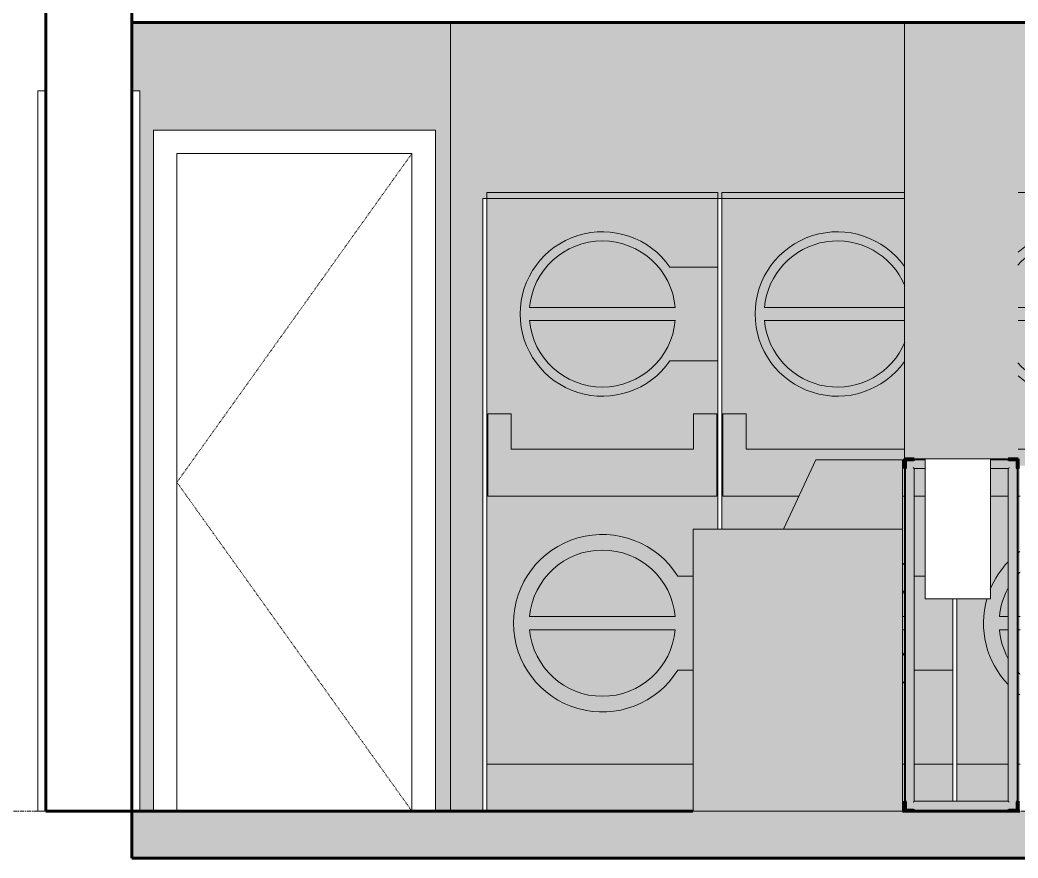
# Model space of a CAD drawing. Header units: inches. Extents: x -13428 to -11666, y -86 to 290.
# Drawn here: x -13325.9 to -13198.4, y -6 to 101.1 of the extents above; entities that cross this region are included whole.
import ezdxf

# ---------------------------------------------------------------- set-up
doc = ezdxf.new("R2010")
doc.units = ezdxf.units.IN
doc.header["$MEASUREMENT"] = 0
doc.linetypes.add('Dash 1_16_', pattern=[0.125, 0.0625, -0.0625])
doc.linetypes.add('Grid Line 1_2_', pattern=[0.875, 0.5, -0.125, 0.125, -0.125])
for name, color, linetype, lineweight in [('A-CLNG-1', 13, 'Continuous', 60), ('A-DOOR', 31, 'Continuous', 18), ('A-DOOR-3', 31, 'Dash 1_16_', 9), ('A-DOOR-FRAM', 31, 'Continuous', 9), ('A-FLOR-1', 192, 'Continuous', 60), ('A-FLOR-LEVL-1', 51, 'Grid Line 1_2_', 9), ('A-FLOR-PATT-1', 8, 'Continuous', 9), ('A-WALL-1', 113, 'Continuous', 60), ('I-WALL', 2, 'Continuous', 18), ('M-EQPM', 50, 'Continuous', 9), ('S-BEAM', 12, 'Continuous', 9), ('S-BEAM-1', 12, 'Continuous', 60)]:
    doc.layers.add(name, color=color, linetype=linetype, lineweight=lineweight)

# ---------------------------------------------------------------- blocks, each defined once
blk = doc.blocks.new('Single-Flush1 - Existing 39_ x 83_-865413-BUILDING SECTION - EAST_WEST')
at = {"layer": 'A-DOOR-FRAM'}
for p, q in [((-13323.56, 0), (-13323.56, 92)), ((-13323.56, 92), (-13322.56, 92)), ((-13311.56, 92), (-13310.56, 92)), ((-13310.56, 92), (-13310.56, 0)), ((-13322.56, 0), (-13323.56, 0))]:
    blk.add_line(p, q, dxfattribs=at)
blk = doc.blocks.new('_Front Washer - MAT12-877467-BUILDING SECTION - EAST_WEST')
at = {"layer": 'M-EQPM'}
for points in [[(-13213.18, 36), (-13213.18, 44.88), (-13224.24, 44.88), (-13228.38, 36), (-13215.62, 36)], [(-13239.93, 0), (-13213.18, 0), (-13213.18, 36), (-13239.93, 36), (-13239.93, 9.9)]]:
    blk.add_hatch(color=256, dxfattribs=at).paths.add_polyline_path(points, flags=0)
for p, q in [((-13224.24, 44.88), (-13228.38, 36)), ((-13213.18, 44.88), (-13224.24, 44.88)), ((-13213.18, 36), (-13213.18, 44.88)), ((-13239.93, 36), (-13213.18, 36)), ((-13239.93, 36), (-13239.93, 0)), ((-13228.38, 36), (-13213.18, 36)), ((-13213.18, 0), (-13213.18, 36)), ((-13213.18, 0), (-13239.93, 0))]:
    blk.add_line(p, q, dxfattribs=at)
blk = doc.blocks.new('_Stacked Dryer - D3-880943-BUILDING SECTION - EAST_WEST')
at = {"layer": 'M-EQPM'}
h = blk.add_hatch(color=256, dxfattribs=at)
h.paths.add_polyline_path([(-13248.47, 6), (-13239.93, 6), (-13239.93, 18), (-13241.88, 18), (-13243.32, 16.15), (-13245.1, 14.64), (-13247.16, 13.52), (-13249.4, 12.86), (-13251.73, 12.66), (-13254.06, 12.95), (-13256.27, 13.71), (-13258.28, 14.91), (-13260, 16.49), (-13261.39, 18.46), (-13262.3, 20.54), (-13262.78, 22.83), (-13262.78, 25.17), (-13262.3, 27.46), (-13261.36, 29.6), (-13260, 31.51), (-13258.28, 33.09), (-13256.27, 34.29), (-13254.06, 35.05), (-13251.73, 35.34), (-13249.4, 35.14), (-13247.16, 34.48), (-13245.1, 33.36), (-13243.32, 31.85), (-13241.88, 30), (-13239.93, 30), (-13239.93, 36), (-13236.75, 36), (-13236.75, 57.5), (-13242.88, 57.5), (-13244.33, 55.83), (-13246.1, 54.49), (-13248.11, 53.56), (-13250.26, 53.07), (-13252.57, 53.06), (-13254.65, 53.48), (-13256.68, 54.36), (-13258.48, 55.65), (-13259.97, 57.28), (-13261.09, 59.19), (-13261.77, 61.3), (-13262.01, 63.5), (-13261.77, 65.7), (-13261.06, 67.85), (-13259.97, 69.72), (-13258.47, 71.36), (-13256.68, 72.64), (-13254.64, 73.52), (-13252.48, 73.96), (-13250.26, 73.93), (-13248.11, 73.44), (-13246.1, 72.51), (-13244.33, 71.17), (-13242.88, 69.5), (-13236.75, 69.5), (-13236.75, 79), (-13266.25, 79), (-13266.25, 6)], flags=0)
h.paths.add_polyline_path([(-13242.64, 24.85), (-13242.2, 24.85), (-13242.64, 26.93), (-13243.52, 28.85), (-13244.83, 30.53), (-13246.47, 31.87), (-13248.47, 32.82), (-13250.44, 33.28), (-13252.56, 33.28), (-13254.63, 32.8), (-13256.54, 31.87), (-13258.18, 30.53), (-13259.48, 28.85), (-13260.37, 26.93), (-13260.8, 24.85), (-13244.59, 24.85)], flags=0)
h.paths.add_polyline_path([(-13242.64, 40.24), (-13266.13, 40.24), (-13266.13, 50.75), (-13263.13, 50.75), (-13263.13, 46.24), (-13239.88, 46.24), (-13239.88, 50.75), (-13236.88, 50.75), (-13236.88, 40.24), (-13242.2, 40.24)], flags=0)
h = blk.add_hatch(color=256, dxfattribs=at)
h.paths.add_polyline_path([(-13252.48, 53.04), (-13250.26, 53.07), (-13248.11, 53.56), (-13246.1, 54.49), (-13244.33, 55.83), (-13242.88, 57.5), (-13236.75, 57.5), (-13236.75, 69.5), (-13242.88, 69.5), (-13244.33, 71.17), (-13246.1, 72.51), (-13248.11, 73.44), (-13250.26, 73.93), (-13252.48, 73.96), (-13254.65, 73.52), (-13256.68, 72.64), (-13258.48, 71.35), (-13259.97, 69.72), (-13261.09, 67.81), (-13261.77, 65.7), (-13262.01, 63.5), (-13261.77, 61.3), (-13261.09, 59.19), (-13259.97, 57.28), (-13258.48, 55.65), (-13256.68, 54.36), (-13254.65, 53.48)], flags=0)
h.paths.add_polyline_path([(-13250.44, 54.22), (-13252.57, 54.22), (-13254.64, 54.7), (-13256.55, 55.64), (-13258.2, 56.99), (-13259.5, 58.67), (-13260.38, 60.61), (-13260.81, 62.69), (-13242.2, 62.69), (-13242.62, 60.61), (-13243.51, 58.67), (-13244.81, 56.99), (-13246.46, 55.64), (-13248.37, 54.7), (-13248.47, 54.68)], flags=0)
h.paths.add_polyline_path([(-13248.47, 64.31), (-13260.81, 64.31), (-13260.38, 66.39), (-13259.5, 68.33), (-13258.2, 70.01), (-13256.55, 71.36), (-13254.64, 72.3), (-13252.57, 72.78), (-13250.44, 72.78), (-13248.37, 72.3), (-13246.46, 71.36), (-13244.81, 70.01), (-13243.51, 68.33), (-13242.62, 66.39), (-13242.2, 64.31)], flags=0)
for points in [[(-13260.38, 64.31), (-13242.2, 64.31), (-13242.62, 66.39), (-13243.51, 68.33), (-13244.81, 70.01), (-13246.46, 71.36), (-13248.37, 72.3), (-13250.44, 72.78), (-13252.57, 72.78), (-13254.65, 72.29), (-13256.56, 71.35), (-13258.2, 70.01), (-13259.5, 68.33), (-13260.38, 66.39), (-13260.81, 64.31)], [(-13252.57, 54.22), (-13250.44, 54.22), (-13248.37, 54.7), (-13246.46, 55.64), (-13244.81, 56.99), (-13243.51, 58.67), (-13242.62, 60.61), (-13242.2, 62.69), (-13260.81, 62.69), (-13260.38, 60.61), (-13259.5, 58.67), (-13258.2, 56.99), (-13256.55, 55.64), (-13254.64, 54.7), (-13253.16, 54.36)], [(-13236.88, 40.24), (-13236.88, 50.75), (-13239.88, 50.75), (-13239.88, 46.24), (-13263.13, 46.24), (-13263.13, 50.75), (-13266.13, 50.75), (-13266.13, 40.24), (-13248.47, 40.24)], [(-13250.44, 14.72), (-13248.38, 15.2), (-13246.45, 16.15), (-13244.83, 17.47), (-13243.52, 19.15), (-13242.64, 21.07), (-13242.2, 23.15), (-13260.8, 23.15), (-13260.37, 21.07), (-13259.48, 19.15), (-13258.18, 17.47), (-13256.54, 16.13), (-13254.63, 15.2), (-13252.56, 14.72), (-13251.73, 14.72)], [(-13248.47, 0), (-13239.93, 0), (-13239.93, 6), (-13266.25, 6), (-13266.25, 0)]]:
    blk.add_hatch(color=256, dxfattribs=at).paths.add_polyline_path(points, flags=0)
h = blk.add_hatch(color=256, dxfattribs=at)
h.paths.add_polyline_path([(-13251.73, 12.66), (-13249.4, 12.86), (-13247.16, 13.52), (-13245.1, 14.64), (-13243.32, 16.15), (-13241.88, 18), (-13239.93, 18), (-13239.93, 30), (-13241.88, 30), (-13243.32, 31.85), (-13245.1, 33.36), (-13247.16, 34.48), (-13249.4, 35.14), (-13251.73, 35.34), (-13254.06, 35.05), (-13256.27, 34.29), (-13258.28, 33.09), (-13260, 31.51), (-13261.36, 29.6), (-13262.3, 27.46), (-13262.78, 25.17), (-13262.78, 22.83), (-13262.3, 20.54), (-13261.36, 18.4), (-13260, 16.49), (-13258.28, 14.91), (-13256.27, 13.71), (-13254.06, 12.95)], flags=0)
h.paths.add_polyline_path([(-13252.56, 14.72), (-13254.63, 15.2), (-13256.54, 16.13), (-13258.18, 17.47), (-13259.48, 19.15), (-13260.37, 21.07), (-13260.8, 23.15), (-13242.2, 23.15), (-13242.64, 21.07), (-13243.52, 19.15), (-13244.83, 17.47), (-13246.47, 16.13), (-13248.47, 15.18), (-13250.44, 14.72)], flags=0)
h.paths.add_polyline_path([(-13242.2, 24.85), (-13260.8, 24.85), (-13260.37, 26.93), (-13259.48, 28.85), (-13258.18, 30.53), (-13256.54, 31.87), (-13254.63, 32.8), (-13252.56, 33.28), (-13250.44, 33.28), (-13248.38, 32.8), (-13246.47, 31.87), (-13244.83, 30.53), (-13243.52, 28.85), (-13242.64, 26.93), (-13242.42, 25.9)], flags=0)
for p, q in [((-13266.25, 79), (-13236.75, 79)), ((-13266.25, 0), (-13266.25, 79)), ((-13236.75, 79), (-13236.75, 69.5)), ((-13236.75, 69.5), (-13242.88, 69.5)), ((-13236.75, 57.5), (-13236.75, 69.5)), ((-13242.2, 64.31), (-13260.81, 64.31)), ((-13260.81, 62.69), (-13242.2, 62.69)), ((-13242.88, 57.5), (-13236.75, 57.5)), ((-13236.75, 57.5), (-13236.75, 36)), ((-13266.13, 40.24), (-13266.13, 50.75)), ((-13266.13, 50.75), (-13263.13, 50.75)), ((-13263.13, 50.75), (-13263.13, 46.24)), ((-13239.88, 46.24), (-13239.88, 50.75)), ((-13239.88, 50.75), (-13236.88, 50.75)), ((-13236.88, 50.75), (-13236.88, 40.24)), ((-13263.13, 46.24), (-13239.88, 46.24)), ((-13236.88, 40.24), (-13266.13, 40.24)), ((-13239.93, 30), (-13241.88, 30)), ((-13242.2, 24.85), (-13260.8, 24.85)), ((-13260.8, 23.15), (-13242.2, 23.15)), ((-13241.88, 18), (-13239.93, 18)), ((-13266.25, 6), (-13239.93, 6))]:
    blk.add_line(p, q, dxfattribs=at)
for centre, radius, start, end in [((-13251.5, 63.5), 10.5, 34.8323, 325.1677), ((-13251.5, 63.5), 9.34, 4.9691, 175.0309), ((-13251.5, 63.5), 9.34, 184.9691, 355.0309), ((-13251.5, 24), 11.34, 31.9452, 328.0548), ((-13251.5, 24), 9.34, 5.2375, 174.7625), ((-13251.5, 24), 9.34, 185.2375, 354.7625)]:
    blk.add_arc(centre, radius, start, end, dxfattribs=at)
blk = doc.blocks.new('_Stacked Dryer - D3-V6-BUILDING SECTION - EAST_WEST')
at = {"layer": 'M-EQPM'}
h = blk.add_hatch(color=256, dxfattribs=at)
h.paths.add_polyline_path([(-13212.93, 6), (-13212.93, 16.65), (-13213.18, 16.33), (-13213.18, 6)], flags=0)
h.paths.add_polyline_path([(-13211.68, 6), (-13206.75, 6), (-13206.75, 18), (-13211.68, 18), (-13211.68, 9.14)], flags=0)
h.paths.add_polyline_path([(-13212.93, 24.85), (-13212.93, 27.57), (-13213.18, 28.11), (-13213.18, 24.85)], flags=0)
h.paths.add_polyline_path([(-13211.68, 30), (-13210.31, 30), (-13210.31, 40.24), (-13211.68, 40.24), (-13211.68, 33.9)], flags=0)
h.paths.add_polyline_path([(-13212.93, 31.35), (-13212.93, 40.24), (-13213.18, 40.24), (-13213.18, 31.67)], flags=0)
h.paths.add_polyline_path([(-13228.38, 36), (-13226.4, 40.24), (-13236.13, 40.24), (-13236.13, 50.75), (-13233.13, 50.75), (-13233.13, 46.24), (-13212.93, 46.24), (-13212.94, 57.43), (-13214.33, 55.83), (-13216.1, 54.49), (-13218.11, 53.56), (-13220.26, 53.07), (-13222.57, 53.06), (-13224.65, 53.48), (-13226.68, 54.36), (-13228.48, 55.65), (-13229.97, 57.28), (-13231.09, 59.19), (-13231.77, 61.3), (-13232.01, 63.5), (-13231.77, 65.7), (-13231.06, 67.85), (-13229.97, 69.72), (-13228.47, 71.36), (-13226.68, 72.64), (-13224.64, 73.52), (-13222.48, 73.96), (-13220.26, 73.93), (-13218.11, 73.44), (-13216.1, 72.51), (-13214.33, 71.17), (-13212.93, 69.56), (-13212.93, 79), (-13236.25, 79), (-13236.25, 36), (-13230.19, 36)], flags=0)
for points in [[(-13222.48, 53.04), (-13220.26, 53.07), (-13218.11, 53.56), (-13216.1, 54.49), (-13214.33, 55.83), (-13212.93, 57.44), (-13212.93, 59.93), (-13213.51, 58.67), (-13214.81, 56.99), (-13216.46, 55.64), (-13218.37, 54.7), (-13220.44, 54.22), (-13222.57, 54.22), (-13224.64, 54.7), (-13226.55, 55.64), (-13228.2, 56.99), (-13229.5, 58.67), (-13230.38, 60.61), (-13230.81, 62.69), (-13212.93, 62.69), (-13212.93, 64.31), (-13230.81, 64.31), (-13230.38, 66.39), (-13229.5, 68.33), (-13228.2, 70.01), (-13226.55, 71.36), (-13224.64, 72.3), (-13222.57, 72.78), (-13220.44, 72.78), (-13218.37, 72.3), (-13216.46, 71.36), (-13214.81, 70.01), (-13213.51, 68.33), (-13212.93, 67.07), (-13212.93, 69.56), (-13214.33, 71.17), (-13216.1, 72.51), (-13218.11, 73.44), (-13220.26, 73.93), (-13222.48, 73.96), (-13224.65, 73.52), (-13226.68, 72.64), (-13228.48, 71.35), (-13229.97, 69.72), (-13231.09, 67.81), (-13231.77, 65.7), (-13232.01, 63.5), (-13231.77, 61.3), (-13231.09, 59.19), (-13229.97, 57.28), (-13228.48, 55.65), (-13226.68, 54.36), (-13224.65, 53.48)], [(-13212.93, 64.31), (-13212.93, 67.07), (-13213.51, 68.33), (-13214.81, 70.01), (-13216.46, 71.36), (-13218.37, 72.3), (-13220.44, 72.78), (-13222.57, 72.78), (-13224.65, 72.29), (-13226.56, 71.35), (-13228.2, 70.01), (-13229.5, 68.33), (-13230.38, 66.39), (-13230.81, 64.31), (-13222.19, 64.31)], [(-13222.57, 54.22), (-13220.44, 54.22), (-13218.37, 54.7), (-13216.46, 55.64), (-13214.81, 56.99), (-13213.51, 58.67), (-13212.93, 59.93), (-13212.93, 62.69), (-13230.81, 62.69), (-13230.38, 60.61), (-13229.5, 58.67), (-13228.2, 56.99), (-13226.55, 55.64), (-13224.64, 54.7), (-13223.16, 54.36)], [(-13213.18, 19.89), (-13212.93, 20.43), (-13212.93, 23.15), (-13213.18, 23.15), (-13213.18, 19.9)]]:
    blk.add_hatch(color=256, dxfattribs=at).paths.add_polyline_path(points, flags=0)
h = blk.add_hatch(color=256, dxfattribs=at)
h.paths.add_polyline_path([(-13212.93, 43.75), (-13212.87, 43.77), (-13212.92, 43.75)], flags=0)
h.paths.add_polyline_path([(-13236.13, 40.24), (-13226.4, 40.24), (-13224.24, 44.87), (-13213.18, 44.86), (-13213.18, 40.24), (-13212.93, 40.24), (-13212.93, 46.24), (-13233.13, 46.24), (-13233.13, 50.75), (-13236.13, 50.75), (-13236.13, 41.9)], flags=0)
h.paths.add_polyline_path([(-13210.31, 40.24), (-13210.31, 43.75), (-13211.68, 43.75), (-13211.68, 40.24)], flags=0)
h.paths.add_polyline_path([(-13212.84, 43.79), (-13212.81, 43.85), (-13212.83, 43.82), (-13212.84, 43.8)], flags=0)
h.paths.add_polyline_path([(-13211.81, 44.87), (-13211.74, 44.9), (-13211.78, 44.88), (-13211.8, 44.88)], flags=0)
h.paths.add_polyline_path([(-13211.72, 44.91), (-13211.69, 44.97), (-13211.71, 44.94), (-13211.72, 44.91)], flags=0)
h = blk.add_hatch(color=256, dxfattribs=at)
h.paths.add_polyline_path([(-13213.18, 16.33), (-13212.93, 16.65), (-13212.93, 20.43), (-13213.18, 19.89), (-13213.18, 17.77)], flags=0)
h.paths.add_polyline_path([(-13209.06, 18), (-13206.75, 18), (-13206.75, 27.1), (-13210.31, 27.1), (-13210.31, 30), (-13211.68, 30), (-13211.68, 18)], flags=0)
h.paths.add_polyline_path([(-13213.18, 23.15), (-13212.93, 23.15), (-13212.93, 24.85), (-13213.18, 24.85), (-13213.18, 23.24)], flags=0)
h.paths.add_polyline_path([(-13212.93, 27.57), (-13212.93, 31.35), (-13213.18, 31.67), (-13213.18, 28.11)], flags=0)
h = blk.add_hatch(color=256, dxfattribs=at)
h.paths.add_polyline_path([(-13213.18, 0), (-13212.93, 0), (-13212.93, 6), (-13213.18, 6), (-13213.18, 0.12)], flags=0)
h.paths.add_polyline_path([(-13211.68, 0), (-13211.7, 0.06), (-13211.69, 0.01)], flags=0)
h.paths.add_polyline_path([(-13211.72, 0.09), (-13211.78, 0.12), (-13211.75, 0.1), (-13211.74, 0.1)], flags=0)
h.paths.add_polyline_path([(-13212.81, 1.12), (-13212.83, 1.2), (-13212.82, 1.15), (-13212.81, 1.13)], flags=0)
h.paths.add_polyline_path([(-13211.68, 1.25), (-13206.75, 1.25), (-13206.75, 6), (-13211.68, 6), (-13211.68, 1.9)], flags=0)
for p, q in [((-13236.25, 79), (-13212.93, 79)), ((-13236.25, 36), (-13236.25, 79)), ((-13212.93, 64.31), (-13230.81, 64.31)), ((-13230.81, 62.69), (-13212.93, 62.69)), ((-13236.13, 40.24), (-13236.13, 50.75)), ((-13236.13, 50.75), (-13233.13, 50.75)), ((-13233.13, 50.75), (-13233.13, 46.24)), ((-13233.13, 46.24), (-13212.93, 46.24)), ((-13226.4, 40.24), (-13236.13, 40.24)), ((-13212.93, 40.24), (-13213.18, 40.24)), ((-13210.31, 40.24), (-13211.69, 40.24)), ((-13210.31, 30), (-13211.69, 30)), ((-13206.75, 18), (-13206.75, 27.1)), ((-13212.93, 24.85), (-13213.18, 24.85)), ((-13213.18, 23.15), (-13212.93, 23.15)), ((-13212.82, 23.15), (-13212.79, 23.15)), ((-13211.69, 18), (-13206.75, 18)), ((-13206.75, 18), (-13206.75, 1.25)), ((-13213.18, 6), (-13212.93, 6)), ((-13211.69, 6), (-13206.75, 6))]:
    blk.add_line(p, q, dxfattribs=at)
for centre, radius, start, end in [((-13221.5, 63.5), 10.5, 35.2556, 324.7444), ((-13221.5, 63.5), 9.34, 22.6064, 175.0309), ((-13221.5, 63.5), 9.34, 184.9691, 337.3936), ((-13221.5, 24), 11.34, 40.609, 42.6705), ((-13221.5, 24), 9.34, 22.6288, 26.2932), ((-13221.5, 24), 9.34, 333.8171, 337.3712), ((-13221.5, 24), 11.34, 317.3295, 319.391)]:
    blk.add_arc(centre, radius, start, end, dxfattribs=at)
blk = doc.blocks.new('_Stacked Dryer - D3-V7-BUILDING SECTION - EAST_WEST')
at = {"layer": 'M-EQPM'}
h = blk.add_hatch(color=256, dxfattribs=at)
h.paths.add_polyline_path([(-13202.49, 6), (-13199.68, 6), (-13199.68, 16.2), (-13200, 16.49), (-13201.39, 18.46), (-13202.3, 20.54), (-13202.78, 22.83), (-13202.78, 25.17), (-13202.38, 27.1), (-13206.25, 27.1), (-13206.25, 6)], flags=0)
h.paths.add_polyline_path([(-13198.18, 6), (-13198.18, 14.85), (-13198.28, 14.91), (-13198.43, 15.05), (-13198.43, 6)], flags=0)
h.paths.add_polyline_path([(-13200.8, 24.85), (-13199.68, 24.85), (-13199.68, 28.42), (-13200.37, 26.93), (-13200.74, 25.17)], flags=0)
h.paths.add_polyline_path([(-13198.18, 24.85), (-13198.18, 30.53), (-13198.43, 30.21), (-13198.43, 24.85)], flags=0)
h.paths.add_polyline_path([(-13201.93, 28.31), (-13201.36, 29.6), (-13200, 31.51), (-13199.68, 31.8), (-13199.68, 40.24), (-13201.93, 40.24), (-13201.93, 28.85)], flags=0)
h.paths.add_polyline_path([(-13198.43, 32.95), (-13198.28, 33.09), (-13198.18, 33.15), (-13198.18, 40.24), (-13198.43, 40.24), (-13198.43, 33.09)], flags=0)
h.paths.add_polyline_path([(-13182.99, 36), (-13176.75, 36), (-13176.75, 57.5), (-13182.88, 57.5), (-13184.33, 55.83), (-13186.1, 54.49), (-13188.11, 53.56), (-13190.26, 53.07), (-13192.57, 53.06), (-13194.65, 53.48), (-13196.68, 54.36), (-13198.43, 55.61), (-13198.43, 46.24), (-13179.88, 46.24), (-13179.88, 50.75), (-13176.88, 50.75), (-13176.88, 40.24), (-13185.15, 40.24)], flags=0)
h.paths.add_polyline_path([(-13176.8, 69.5), (-13176.75, 69.5), (-13176.75, 79), (-13198.43, 79), (-13198.43, 71.39), (-13196.68, 72.64), (-13194.64, 73.52), (-13192.48, 73.96), (-13190.26, 73.93), (-13188.11, 73.44), (-13186.1, 72.51), (-13184.33, 71.17), (-13182.88, 69.5), (-13180.27, 69.5)], flags=0)
for points in [[(-13192.48, 53.04), (-13190.26, 53.07), (-13188.11, 53.56), (-13186.1, 54.49), (-13184.33, 55.83), (-13182.88, 57.5), (-13176.75, 57.5), (-13176.75, 69.5), (-13182.88, 69.5), (-13184.33, 71.17), (-13186.1, 72.51), (-13188.11, 73.44), (-13190.26, 73.93), (-13192.48, 73.96), (-13194.65, 73.52), (-13196.68, 72.64), (-13198.43, 71.39), (-13198.43, 69.71), (-13198.2, 70.01), (-13196.55, 71.36), (-13194.64, 72.3), (-13192.57, 72.78), (-13190.44, 72.78), (-13188.37, 72.3), (-13186.46, 71.36), (-13184.81, 70.01), (-13183.51, 68.33), (-13182.62, 66.39), (-13182.2, 64.31), (-13198.43, 64.31), (-13198.43, 62.69), (-13182.2, 62.69), (-13182.62, 60.61), (-13183.51, 58.67), (-13184.81, 56.99), (-13186.46, 55.64), (-13188.37, 54.7), (-13190.44, 54.22), (-13192.57, 54.22), (-13194.64, 54.7), (-13196.55, 55.64), (-13198.2, 56.99), (-13198.43, 57.29), (-13198.43, 55.61), (-13196.68, 54.36), (-13194.65, 53.48)], [(-13195.92, 64.31), (-13182.2, 64.31), (-13182.62, 66.39), (-13183.51, 68.33), (-13184.81, 70.01), (-13186.46, 71.36), (-13188.37, 72.3), (-13190.44, 72.78), (-13192.57, 72.78), (-13194.65, 72.29), (-13196.56, 71.35), (-13198.2, 70.01), (-13198.43, 69.71), (-13198.43, 64.31)], [(-13192.48, 54.22), (-13190.44, 54.22), (-13188.37, 54.7), (-13186.46, 55.64), (-13184.81, 56.99), (-13183.51, 58.67), (-13182.62, 60.61), (-13182.2, 62.69), (-13198.43, 62.69), (-13198.43, 57.28), (-13198.2, 56.99), (-13196.55, 55.64), (-13194.64, 54.7), (-13192.57, 54.22)]]:
    blk.add_hatch(color=256, dxfattribs=at).paths.add_polyline_path(points, flags=0)
h = blk.add_hatch(color=256, dxfattribs=at)
h.paths.add_polyline_path([(-13201.93, 40.24), (-13199.68, 40.24), (-13199.68, 43.75), (-13201.93, 43.75), (-13201.93, 41.5)], flags=0)
h.paths.add_polyline_path([(-13198.43, 40.24), (-13198.18, 40.24), (-13198.18, 44.13), (-13187.12, 44.13), (-13185.15, 40.24), (-13176.88, 40.24), (-13176.88, 50.75), (-13179.88, 50.75), (-13179.88, 46.24), (-13198.43, 46.24), (-13198.43, 41.75)], flags=0)
h = blk.add_hatch(color=256, dxfattribs=at)
h.paths.add_polyline_path([(-13198.18, 14.85), (-13198.18, 17.47), (-13198.43, 17.79), (-13198.43, 15.05), (-13198.28, 14.91)], flags=0)
h.paths.add_polyline_path([(-13199.68, 16.2), (-13199.68, 19.58), (-13200.37, 21.07), (-13200.8, 23.15), (-13199.68, 23.15), (-13199.68, 24.85), (-13200.8, 24.85), (-13200.37, 26.93), (-13199.68, 28.42), (-13199.68, 31.8), (-13200, 31.51), (-13201.36, 29.6), (-13201.93, 28.31), (-13201.93, 27.1), (-13202.38, 27.1), (-13202.78, 25.17), (-13202.78, 22.83), (-13202.3, 20.54), (-13201.36, 18.4), (-13200, 16.49)], flags=0)
h.paths.add_polyline_path([(-13198.43, 23.15), (-13198.18, 23.15), (-13198.18, 24.85), (-13198.43, 24.85), (-13198.43, 24.64)], flags=0)
h.paths.add_polyline_path([(-13198.43, 30.21), (-13198.18, 30.54), (-13198.18, 33.15), (-13198.28, 33.09), (-13198.43, 32.95), (-13198.43, 30.66)], flags=0)
h = blk.add_hatch(color=256, dxfattribs=at)
h.paths.add_polyline_path([(-13198.18, 17.47), (-13198.18, 23.15), (-13198.43, 23.15), (-13198.43, 17.79), (-13198.28, 17.6)], flags=0)
h.paths.add_polyline_path([(-13199.68, 19.58), (-13199.68, 23.15), (-13200.8, 23.15), (-13200.37, 21.07)], flags=0)
h = blk.add_hatch(color=256, dxfattribs=at)
h.paths.add_polyline_path([(-13198.43, 1.25), (-13198.49, 1.23), (-13198.44, 1.25)], flags=0)
h.paths.add_polyline_path([(-13198.18, 0), (-13198.18, 6), (-13198.43, 6), (-13198.43, 0)], flags=0)
h.paths.add_polyline_path([(-13199.68, 1.25), (-13199.68, 6), (-13206.25, 6), (-13206.25, 1.25), (-13200.84, 1.25)], flags=0)
for p, q in [((-13198.43, 79), (-13176.75, 79)), ((-13176.75, 79), (-13176.75, 69.5)), ((-13176.75, 69.5), (-13182.88, 69.5)), ((-13176.75, 57.5), (-13176.75, 69.5)), ((-13182.2, 64.31), (-13198.43, 64.31)), ((-13198.43, 62.69), (-13182.2, 62.69)), ((-13182.88, 57.5), (-13176.75, 57.5)), ((-13176.75, 57.5), (-13176.75, 36)), ((-13179.88, 46.24), (-13179.88, 50.75)), ((-13179.88, 50.75), (-13176.88, 50.75)), ((-13176.88, 50.75), (-13176.88, 40.24)), ((-13198.43, 46.24), (-13179.88, 46.24)), ((-13199.68, 40.24), (-13201.93, 40.24)), ((-13198.18, 40.24), (-13198.43, 40.24)), ((-13176.88, 40.24), (-13185.15, 40.24)), ((-13206.25, 1.25), (-13206.25, 27.1)), ((-13199.68, 24.85), (-13200.8, 24.85)), ((-13198.55, 24.85), (-13198.57, 24.85)), ((-13198.18, 24.85), (-13198.43, 24.85)), ((-13200.8, 23.15), (-13199.68, 23.15)), ((-13198.58, 23.15), (-13198.55, 23.15)), ((-13198.43, 23.15), (-13198.18, 23.15)), ((-13206.25, 6), (-13199.68, 6)), ((-13198.43, 6), (-13198.18, 6))]:
    blk.add_line(p, q, dxfattribs=at)
for centre, radius, start, end in [((-13191.5, 63.5), 10.5, 34.8323, 131.2913), ((-13191.5, 63.5), 9.34, 4.9691, 138.1396), ((-13191.5, 63.5), 9.34, 221.8604, 355.0309), ((-13191.5, 63.5), 10.5, 228.7087, 325.1677), ((-13191.5, 24), 11.34, 126.1182, 127.7403), ((-13191.5, 24), 11.34, 136.3076, 157.5619), ((-13191.5, 24), 9.34, 135.6457, 138.1512), ((-13191.5, 24), 9.34, 151.6023, 174.7625), ((-13191.5, 24), 11.34, 164.0735, 223.7221), ((-13191.5, 24), 9.34, 185.2375, 208.4264), ((-13191.5, 24), 9.34, 221.8488, 224.3543), ((-13191.5, 24), 11.34, 232.2597, 233.8818)]:
    blk.add_arc(centre, radius, start, end, dxfattribs=at)
blk = doc.blocks.new('Plumbing Bulkhead - EX_ BULKHEAD 3-944439-BUILDING SECTION - EAST_WEST')
at = {"layer": 'S-BEAM'}
h = blk.add_hatch(color=256, dxfattribs=at)
h.paths.add_polyline_path([(-13212.34, 0), (-13211.68, 0), (-13211.72, 0.09), (-13211.81, 0.12), (-13212.79, 0.14), (-13212.81, 0.19), (-13212.81, 1.12), (-13212.84, 1.21), (-13212.93, 1.25), (-13212.93, 0)], flags=0)
h.paths.add_polyline_path([(-13199.68, 0), (-13198.43, 0), (-13198.43, 1.25), (-13198.52, 1.21), (-13198.56, 1.12), (-13198.58, 0.14), (-13198.62, 0.12), (-13199.56, 0.12), (-13199.65, 0.09)], flags=0)
h.paths.add_polyline_path([(-13212.93, 43.75), (-13212.84, 43.79), (-13212.81, 43.9), (-13212.79, 44.86), (-13212.74, 44.87), (-13211.81, 44.87), (-13211.72, 44.91), (-13211.68, 45), (-13212.93, 45), (-13212.93, 43.9)], flags=0)
h.paths.add_polyline_path([(-13198.43, 43.75), (-13198.43, 45), (-13199.68, 45), (-13199.65, 44.91), (-13199.56, 44.87), (-13198.58, 44.86), (-13198.56, 44.81), (-13198.56, 43.87), (-13198.52, 43.79)], flags=0)
for points in [[(-13212.79, 0.14), (-13212.74, 0.19), (-13212.76, 44.82), (-13212.8, 44.84), (-13212.81, 44.81), (-13212.79, 0.15)], [(-13212.34, 0.19), (-13198.62, 0.19), (-13198.62, 44.81), (-13201.93, 44.81), (-13201.93, 43.87), (-13199.56, 43.87), (-13199.56, 1.12), (-13211.81, 1.12), (-13211.81, 43.87), (-13210.31, 43.87), (-13210.31, 44.81), (-13212.74, 44.81), (-13212.74, 0.19)], [(-13198.58, 0.14), (-13198.56, 0.19), (-13198.58, 44.86), (-13198.62, 44.81), (-13198.61, 0.18), (-13198.59, 0.15)], [(-13212.81, 1.12), (-13212.83, 43.8), (-13212.9, 43.75), (-13212.93, 43.75), (-13212.93, 1.25), (-13212.87, 1.23), (-13212.82, 1.17), (-13212.81, 1.15)], [(-13211.81, 1.12), (-13211.68, 1.26), (-13211.7, 43.77), (-13211.81, 43.85), (-13211.81, 1.15)], [(-13198.56, 1.12), (-13198.54, 1.2), (-13198.47, 1.25), (-13198.43, 1.25), (-13198.43, 43.75), (-13198.49, 43.77), (-13198.55, 43.83), (-13198.56, 43.87), (-13198.56, 1.2)], [(-13209.06, 0.12), (-13198.58, 0.14), (-13198.62, 0.19), (-13212.76, 0.18), (-13212.77, 0.14), (-13212.74, 0.12), (-13210.7, 0.12)], [(-13211.81, 1.12), (-13199.56, 1.12), (-13199.69, 1.25), (-13211.7, 1.23), (-13211.78, 1.15)], [(-13205.77, 0), (-13199.68, 0), (-13199.67, 0.06), (-13199.6, 0.12), (-13199.56, 0.12), (-13211.74, 0.1), (-13211.69, 0.03), (-13211.68, 0), (-13209.06, 0)]]:
    blk.add_hatch(color=256, dxfattribs=at).paths.add_polyline_path(points, flags=0)
h = blk.add_hatch(color=256, dxfattribs=at)
h.paths.add_polyline_path([(-13210.31, 44.81), (-13210.31, 44.87), (-13212.79, 44.86), (-13212.74, 44.81), (-13211.81, 44.81)], flags=0)
h.paths.add_polyline_path([(-13201.93, 44.81), (-13198.61, 44.82), (-13198.59, 44.86), (-13198.62, 44.87), (-13201.93, 44.86), (-13201.93, 44.82)], flags=0)
h = blk.add_hatch(color=256, dxfattribs=at)
h.paths.add_polyline_path([(-13211.73, 44.87), (-13210.31, 44.9), (-13210.31, 45), (-13211.68, 45), (-13211.7, 44.94), (-13211.76, 44.88), (-13211.81, 44.87)], flags=0)
h.paths.add_polyline_path([(-13201.93, 44.87), (-13199.63, 44.9), (-13199.68, 44.97), (-13199.68, 45), (-13201.93, 45), (-13201.93, 44.88)], flags=0)
h = blk.add_hatch(color=256, dxfattribs=at)
h.paths.add_polyline_path([(-13210.31, 43.75), (-13210.31, 43.83), (-13211.76, 43.83), (-13211.67, 43.75)], flags=0)
h.paths.add_polyline_path([(-13199.67, 43.77), (-13199.67, 43.78), (-13199.68, 43.77)], flags=0)
h.paths.add_polyline_path([(-13199.65, 43.78), (-13199.65, 43.8), (-13199.66, 43.78)], flags=0)
h.paths.add_polyline_path([(-13199.63, 43.8), (-13199.58, 43.87), (-13201.93, 43.86), (-13201.93, 43.81), (-13199.64, 43.8)], flags=0)
h.paths.add_polyline_path([(-13211.76, 43.83), (-13210.31, 43.85), (-13210.31, 43.85), (-13211.78, 43.85)], flags=0)
h.paths.add_polyline_path([(-13211.78, 43.85), (-13210.31, 43.87), (-13210.31, 43.87), (-13211.81, 43.87)], flags=0)
h = blk.add_hatch(color=256, dxfattribs=at)
h.paths.add_polyline_path([(-13199.56, 1.12), (-13199.58, 1.15), (-13199.58, 1.15)], flags=0)
h.paths.add_polyline_path([(-13199.56, 1.15), (-13199.56, 43.87), (-13199.68, 43.74), (-13199.67, 1.23), (-13199.58, 1.15)], flags=0)
for p, q in [((-13211.81, 44.87), (-13210.31, 44.87)), ((-13210.31, 27.1), (-13210.31, 45)), ((-13201.93, 45), (-13201.93, 27.1)), ((-13201.93, 44.87), (-13199.56, 44.87)), ((-13212.93, 1.25), (-13212.93, 43.75)), ((-13212.81, 1.12), (-13212.81, 43.87)), ((-13211.68, 1.25), (-13211.68, 43.75)), ((-13211.68, 43.75), (-13210.31, 43.75)), ((-13211.68, 43.75), (-13211.68, 1.25)), ((-13210.31, 43.75), (-13211.68, 43.75)), ((-13201.93, 43.75), (-13199.68, 43.75)), ((-13199.68, 43.75), (-13201.93, 43.75)), ((-13199.68, 43.75), (-13199.68, 1.25)), ((-13199.68, 1.25), (-13199.68, 43.75)), ((-13198.56, 43.87), (-13198.56, 1.12)), ((-13198.43, 43.75), (-13198.43, 1.25)), ((-13201.93, 27.1), (-13210.31, 27.1)), ((-13199.56, 0.12), (-13211.81, 0.12)), ((-13199.68, 1.25), (-13211.68, 1.25)), ((-13211.68, 1.25), (-13199.68, 1.25))]:
    blk.add_line(p, q, dxfattribs=at)
for points, knots in [([(-13212.74, 44.81), (-13212.75, 44.82), (-13212.76, 44.82), (-13212.77, 44.83), (-13212.77, 44.84), (-13212.78, 44.85), (-13212.79, 44.85), (-13212.79, 44.86)], [0, 0, 0, 0, 0.25, 0.5, 0.625, 0.75, 1, 1, 1, 1]), ([(-13211.81, 44.87), (-13211.8, 44.87), (-13211.78, 44.88), (-13211.76, 44.88), (-13211.75, 44.89), (-13211.74, 44.89), (-13211.74, 44.9), (-13211.74, 44.9)], [0, 0, 0, 0, 0.1428571, 0.2857143, 0.3571429, 0.3928571, 0.4285714, 0.4285714, 0.4285714, 0.4285714]), ([(-13211.72, 44.91), (-13211.71, 44.92), (-13211.71, 44.92), (-13211.71, 44.92), (-13211.7, 44.93), (-13211.7, 44.94), (-13211.69, 44.94), (-13211.69, 44.95), (-13211.69, 44.96), (-13211.69, 44.97), (-13211.68, 44.97), (-13211.68, 44.99), (-13211.68, 44.99), (-13211.68, 45)], [0.5714286, 0.5714286, 0.5714286, 0.5714286, 0.6071429, 0.6428571, 0.6785714, 0.7142857, 0.75, 0.7857143, 0.8214286, 0.8571429, 0.8928571, 0.9285714, 1, 1, 1, 1]), ([(-13199.68, 45), (-13199.68, 44.99), (-13199.68, 44.99), (-13199.68, 44.97), (-13199.68, 44.97), (-13199.67, 44.96), (-13199.67, 44.95), (-13199.67, 44.94), (-13199.67, 44.94), (-13199.66, 44.93), (-13199.66, 44.92), (-13199.65, 44.92), (-13199.65, 44.92), (-13199.65, 44.91)], [0, 0, 0, 0, 0.0714286, 0.1071429, 0.1428571, 0.1785714, 0.2142857, 0.25, 0.2857143, 0.3214286, 0.3571429, 0.3928571, 0.4285714, 0.4285714, 0.4285714, 0.4285714]), ([(-13199.63, 44.9), (-13199.63, 44.9), (-13199.62, 44.89), (-13199.61, 44.89), (-13199.6, 44.88), (-13199.58, 44.88), (-13199.56, 44.87), (-13199.56, 44.87)], [0.5714286, 0.5714286, 0.5714286, 0.5714286, 0.6071429, 0.6428571, 0.7142857, 0.8571429, 1, 1, 1, 1]), ([(-13198.58, 44.86), (-13198.58, 44.85), (-13198.58, 44.85), (-13198.59, 44.84), (-13198.6, 44.83), (-13198.61, 44.82), (-13198.62, 44.82), (-13198.62, 44.81)], [0, 0, 0, 0, 0.25, 0.375, 0.5, 0.75, 1, 1, 1, 1]), ([(-13212.93, 43.75), (-13212.93, 43.75), (-13212.92, 43.75), (-13212.91, 43.75), (-13212.9, 43.75), (-13212.89, 43.76), (-13212.88, 43.76), (-13212.88, 43.76), (-13212.87, 43.77), (-13212.86, 43.77), (-13212.86, 43.77), (-13212.85, 43.78), (-13212.85, 43.78), (-13212.85, 43.78)], [0, 0, 0, 0, 0.0714286, 0.1071429, 0.1428571, 0.1785714, 0.2142857, 0.25, 0.2857143, 0.3214286, 0.3571429, 0.3928571, 0.4285714, 0.4285714, 0.4285714, 0.4285714]), ([(-13212.83, 43.8), (-13212.83, 43.81), (-13212.82, 43.81), (-13212.82, 43.82), (-13212.81, 43.83), (-13212.81, 43.85), (-13212.81, 43.87), (-13212.81, 43.87)], [0.5714286, 0.5714286, 0.5714286, 0.5714286, 0.6071429, 0.6428571, 0.7142857, 0.8571429, 1, 1, 1, 1]), ([(-13211.68, 43.75), (-13211.68, 43.75), (-13211.68, 43.75), (-13211.68, 43.75), (-13211.69, 43.75), (-13211.69, 43.76), (-13211.69, 43.76), (-13211.69, 43.76), (-13211.7, 43.77), (-13211.7, 43.77), (-13211.71, 43.77), (-13211.71, 43.78), (-13211.72, 43.78), (-13211.72, 43.79), (-13211.73, 43.8), (-13211.73, 43.8), (-13211.74, 43.81), (-13211.75, 43.82), (-13211.76, 43.83), (-13211.78, 43.85), (-13211.8, 43.87), (-13211.81, 43.87)], [0, 0, 0, 0, 0.071429, 0.107143, 0.142857, 0.178571, 0.214286, 0.25, 0.285714, 0.321429, 0.357143, 0.392857, 0.428571, 0.464286, 0.5, 0.571429, 0.607143, 0.642857, 0.714286, 0.857143, 1, 1, 1, 1]), ([(-13199.56, 43.87), (-13199.56, 43.87), (-13199.58, 43.85), (-13199.6, 43.83), (-13199.61, 43.82), (-13199.62, 43.81), (-13199.63, 43.8), (-13199.63, 43.8), (-13199.64, 43.79), (-13199.64, 43.79), (-13199.65, 43.78), (-13199.65, 43.78), (-13199.66, 43.77), (-13199.66, 43.77), (-13199.67, 43.77), (-13199.67, 43.76), (-13199.67, 43.76), (-13199.67, 43.76), (-13199.68, 43.75), (-13199.68, 43.75), (-13199.68, 43.75), (-13199.68, 43.75), (-13199.68, 43.75)], [0, 0, 0, 0, 0.142857, 0.285714, 0.357143, 0.392857, 0.428571, 0.464286, 0.5, 0.535714, 0.571429, 0.607143, 0.642857, 0.678571, 0.714286, 0.75, 0.785714, 0.821429, 0.857143, 0.892857, 0.928571, 1, 1, 1, 1]), ([(-13198.56, 43.87), (-13198.56, 43.87), (-13198.56, 43.85), (-13198.55, 43.83), (-13198.54, 43.82), (-13198.54, 43.81), (-13198.54, 43.81), (-13198.54, 43.8)], [0, 0, 0, 0, 0.1428571, 0.2857143, 0.3571429, 0.3928571, 0.4285714, 0.4285714, 0.4285714, 0.4285714]), ([(-13198.52, 43.78), (-13198.52, 43.78), (-13198.51, 43.78), (-13198.51, 43.77), (-13198.5, 43.77), (-13198.49, 43.77), (-13198.49, 43.76), (-13198.48, 43.76), (-13198.47, 43.76), (-13198.47, 43.75), (-13198.46, 43.75), (-13198.45, 43.75), (-13198.44, 43.75), (-13198.43, 43.75)], [0.5714286, 0.5714286, 0.5714286, 0.5714286, 0.6071429, 0.6428571, 0.6785714, 0.7142857, 0.75, 0.7857143, 0.8214286, 0.8571429, 0.8928571, 0.9285714, 1, 1, 1, 1]), ([(-13212.85, 1.22), (-13212.85, 1.22), (-13212.85, 1.22), (-13212.86, 1.22), (-13212.86, 1.23), (-13212.87, 1.23), (-13212.88, 1.24), (-13212.88, 1.24), (-13212.89, 1.24), (-13212.9, 1.25), (-13212.91, 1.25), (-13212.92, 1.25), (-13212.93, 1.25), (-13212.93, 1.25)], [0.5714286, 0.5714286, 0.5714286, 0.5714286, 0.6071429, 0.6428571, 0.6785714, 0.7142857, 0.75, 0.7857143, 0.8214286, 0.8571429, 0.8928571, 0.9285714, 1, 1, 1, 1]), ([(-13212.81, 1.12), (-13212.81, 1.13), (-13212.81, 1.15), (-13212.81, 1.17), (-13212.82, 1.18), (-13212.82, 1.19), (-13212.83, 1.19), (-13212.83, 1.2)], [0, 0, 0, 0, 0.1428571, 0.2857143, 0.3571429, 0.3928571, 0.4285714, 0.4285714, 0.4285714, 0.4285714]), ([(-13212.79, 0.14), (-13212.79, 0.15), (-13212.78, 0.15), (-13212.77, 0.16), (-13212.77, 0.17), (-13212.76, 0.18), (-13212.75, 0.18), (-13212.74, 0.19)], [0, 0, 0, 0, 0.25, 0.375, 0.5, 0.75, 1, 1, 1, 1]), ([(-13211.81, 1.12), (-13211.8, 1.13), (-13211.78, 1.15), (-13211.76, 1.17), (-13211.75, 1.18), (-13211.74, 1.19), (-13211.74, 1.2), (-13211.73, 1.2), (-13211.73, 1.21), (-13211.72, 1.21), (-13211.72, 1.22), (-13211.71, 1.22), (-13211.71, 1.22), (-13211.7, 1.23), (-13211.7, 1.23), (-13211.69, 1.24), (-13211.69, 1.24), (-13211.69, 1.24), (-13211.69, 1.25), (-13211.68, 1.25), (-13211.68, 1.25), (-13211.68, 1.25), (-13211.68, 1.25)], [0, 0, 0, 0, 0.142857, 0.285714, 0.357143, 0.392857, 0.428571, 0.464286, 0.5, 0.535714, 0.571429, 0.607143, 0.642857, 0.678571, 0.714286, 0.75, 0.785714, 0.821429, 0.857143, 0.892857, 0.928571, 1, 1, 1, 1]), ([(-13211.74, 0.1), (-13211.74, 0.1), (-13211.74, 0.11), (-13211.75, 0.11), (-13211.76, 0.12), (-13211.78, 0.12), (-13211.8, 0.12), (-13211.81, 0.12)], [0.5714286, 0.5714286, 0.5714286, 0.5714286, 0.6071429, 0.6428571, 0.7142857, 0.8571429, 1, 1, 1, 1]), ([(-13211.68, 0), (-13211.68, 0.01), (-13211.68, 0.01), (-13211.68, 0.03), (-13211.69, 0.03), (-13211.69, 0.04), (-13211.69, 0.05), (-13211.69, 0.06), (-13211.7, 0.06), (-13211.7, 0.07), (-13211.71, 0.08), (-13211.71, 0.08), (-13211.71, 0.08), (-13211.72, 0.09)], [0, 0, 0, 0, 0.0714286, 0.1071429, 0.1428571, 0.1785714, 0.2142857, 0.25, 0.2857143, 0.3214286, 0.3571429, 0.3928571, 0.4285714, 0.4285714, 0.4285714, 0.4285714]), ([(-13199.68, 1.25), (-13199.68, 1.25), (-13199.68, 1.25), (-13199.68, 1.25), (-13199.68, 1.25), (-13199.67, 1.24), (-13199.67, 1.24), (-13199.67, 1.24), (-13199.67, 1.23), (-13199.66, 1.23), (-13199.66, 1.22), (-13199.65, 1.22), (-13199.65, 1.22), (-13199.64, 1.21), (-13199.64, 1.2), (-13199.63, 1.2), (-13199.62, 1.19), (-13199.61, 1.18), (-13199.6, 1.17), (-13199.58, 1.15), (-13199.56, 1.13), (-13199.56, 1.12)], [0, 0, 0, 0, 0.071429, 0.107143, 0.142857, 0.178571, 0.214286, 0.25, 0.285714, 0.321429, 0.357143, 0.392857, 0.428571, 0.464286, 0.5, 0.571429, 0.607143, 0.642857, 0.714286, 0.857143, 1, 1, 1, 1]), ([(-13199.65, 0.09), (-13199.65, 0.08), (-13199.65, 0.08), (-13199.66, 0.08), (-13199.66, 0.07), (-13199.67, 0.06), (-13199.67, 0.06), (-13199.67, 0.05), (-13199.67, 0.04), (-13199.68, 0.03), (-13199.68, 0.03), (-13199.68, 0.01), (-13199.68, 0.01), (-13199.68, 0)], [0.5714286, 0.5714286, 0.5714286, 0.5714286, 0.6071429, 0.6428571, 0.6785714, 0.7142857, 0.75, 0.7857143, 0.8214286, 0.8571429, 0.8928571, 0.9285714, 1, 1, 1, 1]), ([(-13199.56, 0.12), (-13199.56, 0.12), (-13199.58, 0.12), (-13199.6, 0.12), (-13199.61, 0.11), (-13199.62, 0.11), (-13199.63, 0.1), (-13199.63, 0.1)], [0, 0, 0, 0, 0.1428571, 0.2857143, 0.3571429, 0.3928571, 0.4285714, 0.4285714, 0.4285714, 0.4285714]), ([(-13198.62, 0.19), (-13198.62, 0.18), (-13198.61, 0.18), (-13198.6, 0.17), (-13198.59, 0.16), (-13198.58, 0.15), (-13198.58, 0.15), (-13198.58, 0.14)], [0, 0, 0, 0, 0.25, 0.5, 0.625, 0.75, 1, 1, 1, 1]), ([(-13198.54, 1.2), (-13198.54, 1.19), (-13198.54, 1.19), (-13198.54, 1.18), (-13198.55, 1.17), (-13198.56, 1.15), (-13198.56, 1.13), (-13198.56, 1.12)], [0.5714286, 0.5714286, 0.5714286, 0.5714286, 0.6071429, 0.6428571, 0.7142857, 0.8571429, 1, 1, 1, 1]), ([(-13198.43, 1.25), (-13198.44, 1.25), (-13198.45, 1.25), (-13198.46, 1.25), (-13198.47, 1.25), (-13198.47, 1.24), (-13198.48, 1.24), (-13198.49, 1.24), (-13198.49, 1.23), (-13198.5, 1.23), (-13198.51, 1.22), (-13198.51, 1.22), (-13198.52, 1.22), (-13198.52, 1.22)], [0, 0, 0, 0, 0.0714286, 0.1071429, 0.1428571, 0.1785714, 0.2142857, 0.25, 0.2857143, 0.3214286, 0.3571429, 0.3928571, 0.4285714, 0.4285714, 0.4285714, 0.4285714])]:
    blk.add_open_spline(points, degree=3, knots=knots, dxfattribs=at)
at = {"layer": 'S-BEAM-1'}
for p, q in [((-13211.68, 45), (-13212.93, 45)), ((-13212.93, 45), (-13212.93, 43.75)), ((-13212.81, 43.87), (-13212.81, 44.81)), ((-13212.74, 44.87), (-13211.81, 44.87)), ((-13198.43, 45), (-13199.68, 45)), ((-13199.56, 44.87), (-13198.62, 44.87)), ((-13198.56, 44.81), (-13198.56, 43.87)), ((-13198.43, 43.75), (-13198.43, 45)), ((-13212.93, 1.25), (-13212.93, 0)), ((-13212.81, 0.19), (-13212.81, 1.12)), ((-13211.81, 0.12), (-13212.74, 0.12)), ((-13199.68, 0), (-13198.43, 0)), ((-13198.62, 0.12), (-13199.56, 0.12)), ((-13198.56, 1.12), (-13198.56, 0.19)), ((-13198.43, 0), (-13198.43, 1.25)), ((-13212.93, 0), (-13211.68, 0))]:
    blk.add_line(p, q, dxfattribs=at)
for centre, radius, start, end in [((-13212.74, 44.81), 0.0625, 90, 180), ((-13211.81, 45), 0.125, 270, 0), ((-13199.56, 45), 0.125, 180, 270), ((-13198.62, 44.81), 0.0625, 0, 90), ((-13212.93, 43.87), 0.125, 270, 0), ((-13198.43, 43.87), 0.125, 180, 270), ((-13212.93, 1.12), 0.125, 0, 90), ((-13212.74, 0.19), 0.0625, 180, 270), ((-13211.81, 0), 0.125, 0, 90), ((-13199.56, 0), 0.125, 90, 180), ((-13198.62, 0.19), 0.0625, 270, 360), ((-13198.43, 1.12), 0.125, 90, 180)]:
    blk.add_arc(centre, radius, start, end, dxfattribs=at)
blk = doc.blocks.new('Single-Flush - DRYER DOOR-954818-BUILDING SECTION - EAST_WEST')
at = {"layer": 'A-DOOR-3'}
for p in [(-13275.82, 84), (-13275.82, 0)]:
    blk.add_line(p, (-13305.82, 42), dxfattribs=at)
at = {"layer": 'A-DOOR-FRAM'}
for p, q in [((-13308.82, 87), (-13308.82, 0)), ((-13272.82, 87), (-13308.82, 87)), ((-13272.82, 0), (-13272.82, 87)), ((-13305.82, 0), (-13305.82, 84)), ((-13305.82, 84), (-13275.82, 84)), ((-13275.82, 84), (-13275.82, 0))]:
    blk.add_line(p, q, dxfattribs=at)

msp = doc.modelspace()

# ---------------------------------------------------------------- hatches: boundary and pattern name
at = {"layer": 'A-FLOR-PATT-1'}
h = msp.add_hatch(dxfattribs=at)
h.set_pattern_fill('FP_1', color=256, style=0, pattern_type=2)
h.set_pattern_definition([(50, (-12925.264, 159.64), (13.77135, -1.20496), [1.44, -15.84]), (355, (-12925.264, 159.64), (-2.6644, 14.4422), [1.152, -12.672]), (100.451, (-12924.116, 159.539), (11.10708, 13.23737), [1.224, -13.462]), (46.184, (-12925.264, 163.48), (20.4913, -3.17785), [2.16, -23.76]), (96.636, (-12923.556, 163.215), (17.9459, 18.70315), [1.836, -20.193]), (351.184, (-12925.264, 163.48), (17.9454, 18.7026), [1.728, -19.008]), (21, (-12923.344, 162.52), (11.46052, -7.73037), [1.44, -15.84]), (326, (-12923.344, 162.52), (4.67135, 13.92315), [1.152, -12.672]), (71.451, (-12922.388, 161.875), (16.13207, 6.19284), [1.224, -13.462]), (37.5, (-12925.264, 159.64), (0.233123, 6.39175), [0.634, -11.885, 0.634, -12.23, -12.72]), (37.5, (-12925.264, 159.64), (0.233123, 6.39175), [-25.382, 0.634, -12.086]), (7.5, (-12925.264, 159.64), (5.05073, 7.57304), [0.634, -6.701, 0.634, -11.597, -4.848]), (7.5, (-12925.264, 159.64), (5.05073, 7.57304), [-19.565, 0.634, -4.214]), (327.5, (-12929.545, 159.64), (10.24958, -0.43289), [0.634, -4.166, 0.634, -14.342, -19.872]), (327.5, (-12929.545, 159.64), (10.24958, -0.43289), [-19.776, 0.634, -19.238]), (317.5, (-12931.465, 159.64), (11.19739, 1.92214), [0.634, -5.606, 0.634, -9.312, -14.112]), (317.5, (-12931.465, 159.64), (11.19739, 1.92214), [-16.186, 0.634, -13.478])])
h.paths.add_polyline_path([(-12644.116, -6), (-12616.062, -6), (-12616.062, 0), (-13311.562, 0), (-13311.562, -6), (-12670.393, -6)], flags=0)
at = {"layer": 'I-WALL'}
h = msp.add_hatch(color=256, dxfattribs=at)
h.paths.add_polyline_path([(-12895.754, 72.25), (-12895.754, 78.5), (-12831.254, 78.5), (-12831.254, 100.75), (-12957.062, 100.75), (-12957.062, 72.25), (-12906.879, 72.25)], flags=0)
h.paths.add_polyline_path([(-13212.932, 78.25), (-13212.932, 100.75), (-13266.754, 100.75), (-13266.754, 78.25), (-13222.194, 78.25)], flags=0)
h.paths.add_polyline_path([(-13198.432, 78.25), (-13137.312, 78.25), (-13137.312, 100.75), (-13198.432, 100.75), (-13198.432, 89.901)], flags=0)
h.paths.add_polyline_path([(-13038.26, 78.25), (-13028.562, 78.25), (-13028.562, 85.5), (-13077.562, 85.5), (-13077.562, 100.75), (-13133.312, 100.75), (-13133.312, 78.25), (-13064.536, 78.25)], flags=0)
h.paths.add_polyline_path([(-12857.068, 103), (-12831.254, 103), (-12831.254, 109.063), (-12958.305, 108.048), (-12957.062, 108.048), (-12957.062, 103), (-12884.757, 103)], flags=0)
h.paths.add_polyline_path([(-13266.754, 103), (-13212.932, 103), (-13212.932, 106.081), (-13266.754, 105.66), (-13266.754, 105.255)], flags=0)
h.paths.add_polyline_path([(-13137.312, 106.671), (-13198.432, 106.193), (-13198.432, 103), (-13137.312, 103), (-13137.312, 106.193)], flags=0)
h.paths.add_polyline_path([(-13077.562, 103), (-13077.562, 104.125), (-13028.562, 104.125), (-13028.562, 107.521), (-13134.555, 106.671), (-13133.312, 106.671), (-13133.312, 103), (-13117.089, 103)], flags=0)
h.paths.add_polyline_path([(-13266.754, 115.86), (-13212.932, 116.281), (-13212.932, 116.367), (-13266.754, 115.946)], flags=0)
h.paths.add_polyline_path([(-13198.432, 116.394), (-13028.562, 117.721), (-13028.562, 117.807), (-13198.432, 116.48)], flags=0)
h.paths.add_polyline_path([(-12960.266, 118.255), (-12831.254, 119.263), (-12831.254, 119.349), (-12960.266, 118.336)], flags=0)
h = msp.add_hatch(color=256, dxfattribs=at)
h.paths.add_polyline_path([(-13212.789, 45), (-13208.807, 45), (-13208.807, 100.75), (-13212.932, 100.75), (-13212.932, 45), (-13212.807, 45)], flags=0)
h.paths.add_polyline_path([(-13208.807, 103), (-13208.807, 116.399), (-13212.932, 116.367), (-13212.932, 103)], flags=0)
h = msp.add_hatch(color=256, dxfattribs=at)
h.paths.add_polyline_path([(-13202.557, 45), (-13202.557, 100.75), (-13208.807, 100.75), (-13208.807, 45), (-13205.771, 45)], flags=0)
h.paths.add_polyline_path([(-13208.807, 103), (-13202.557, 103), (-13202.557, 116.448), (-13208.807, 116.399), (-13208.807, 115.596)], flags=0)
h = msp.add_hatch(color=256, dxfattribs=at)
h.paths.add_polyline_path([(-13202.557, 45), (-13198.432, 45), (-13198.432, 100.75), (-13202.557, 100.75), (-13202.557, 45.903)], flags=0)
h.paths.add_polyline_path([(-13198.432, 103), (-13198.432, 116.48), (-13202.557, 116.448), (-13202.557, 103)], flags=0)
h = msp.add_hatch(color=256, dxfattribs=at)
h.paths.add_polyline_path([(-13308.816, 0), (-13308.816, 87), (-13272.816, 87), (-13272.816, 0), (-13270.879, 0), (-13270.879, 100.75), (-13311.562, 100.75), (-13311.562, 92), (-13310.562, 92), (-13310.562, 0)], flags=0)
h.paths.add_polyline_path([(-13272.877, 103), (-13270.879, 103), (-13270.879, 105.628), (-13311.562, 105.31), (-13311.562, 103), (-13274.746, 103)], flags=0)
h.paths.add_polyline_path([(-13311.562, 115.51), (-13270.879, 115.828), (-13270.879, 115.914), (-13311.562, 115.596)], flags=0)
h = msp.add_hatch(color=256, dxfattribs=at)
h.paths.add_polyline_path([(-13270.879, 0), (-13266.754, 0), (-13266.754, 100.75), (-13270.879, 100.75), (-13270.879, 9.904)], flags=0)
h.paths.add_polyline_path([(-13270.879, 103), (-13266.754, 103), (-13266.754, 105.66), (-13270.879, 105.615), (-13270.879, 105.255)], flags=0)
h.paths.add_polyline_path([(-13270.879, 115.828), (-13266.754, 115.86), (-13266.754, 115.946), (-13270.879, 115.914)], flags=0)

# ---------------------------------------------------------------- linework, layer by layer
at = {"layer": 'A-CLNG-1'}
msp.add_line((-13311.562, 100.75), (-12616.062, 100.75), dxfattribs=at)
at = {"layer": 'A-FLOR-1'}
for p, q in [((-13239.932, 0), (-13311.562, 0)), ((-13311.562, 0), (-13311.562, -6)), ((-13198.182, 0), (-13213.182, 0)), ((-13311.562, -6), (-12616.062, -6))]:
    msp.add_line(p, q, dxfattribs=at)
at = {"layer": 'A-FLOR-LEVL-1'}
msp.add_line((-13428.193, 0), (-12490.646, 0), dxfattribs=at)
at = {"layer": 'A-WALL-1'}
for p, q in [((-13322.562, 116.135), (-13322.562, 0)), ((-13311.562, 0), (-13311.562, 115.596)), ((-13322.562, 0), (-13311.562, 0))]:
    msp.add_line(p, q, dxfattribs=at)
at = {"layer": 'I-WALL'}
for p, q in [((-13270.879, 0), (-13270.879, 100.75)), ((-13212.932, 45), (-13212.932, 100.75)), ((-13266.754, 78.25), (-13266.754, 0)), ((-13266.754, 78.25), (-13212.932, 78.25)), ((-13211.682, 45), (-13199.682, 45))]:
    msp.add_line(p, q, dxfattribs=at)

# ---------------------------------------------------------------- block references
at = {"layer": 'A-DOOR'}
for name in ['Single-Flush1 - Existing 39_ x 83_-865413-BUILDING SECTION - EAST_WEST', 'Single-Flush - DRYER DOOR-954818-BUILDING SECTION - EAST_WEST']:
    msp.add_blockref(name, (0, 0), dxfattribs=at)
at = {"layer": 'M-EQPM'}
for name in ['_Stacked Dryer - D3-880943-BUILDING SECTION - EAST_WEST', '_Stacked Dryer - D3-V6-BUILDING SECTION - EAST_WEST', '_Stacked Dryer - D3-V7-BUILDING SECTION - EAST_WEST', '_Front Washer - MAT12-877467-BUILDING SECTION - EAST_WEST']:
    msp.add_blockref(name, (0, 0), dxfattribs=at)
at = {"layer": 'S-BEAM'}
msp.add_blockref('Plumbing Bulkhead - EX_ BULKHEAD 3-944439-BUILDING SECTION - EAST_WEST', (0, 0), dxfattribs=at)

doc.saveas('drawing.dxf')
